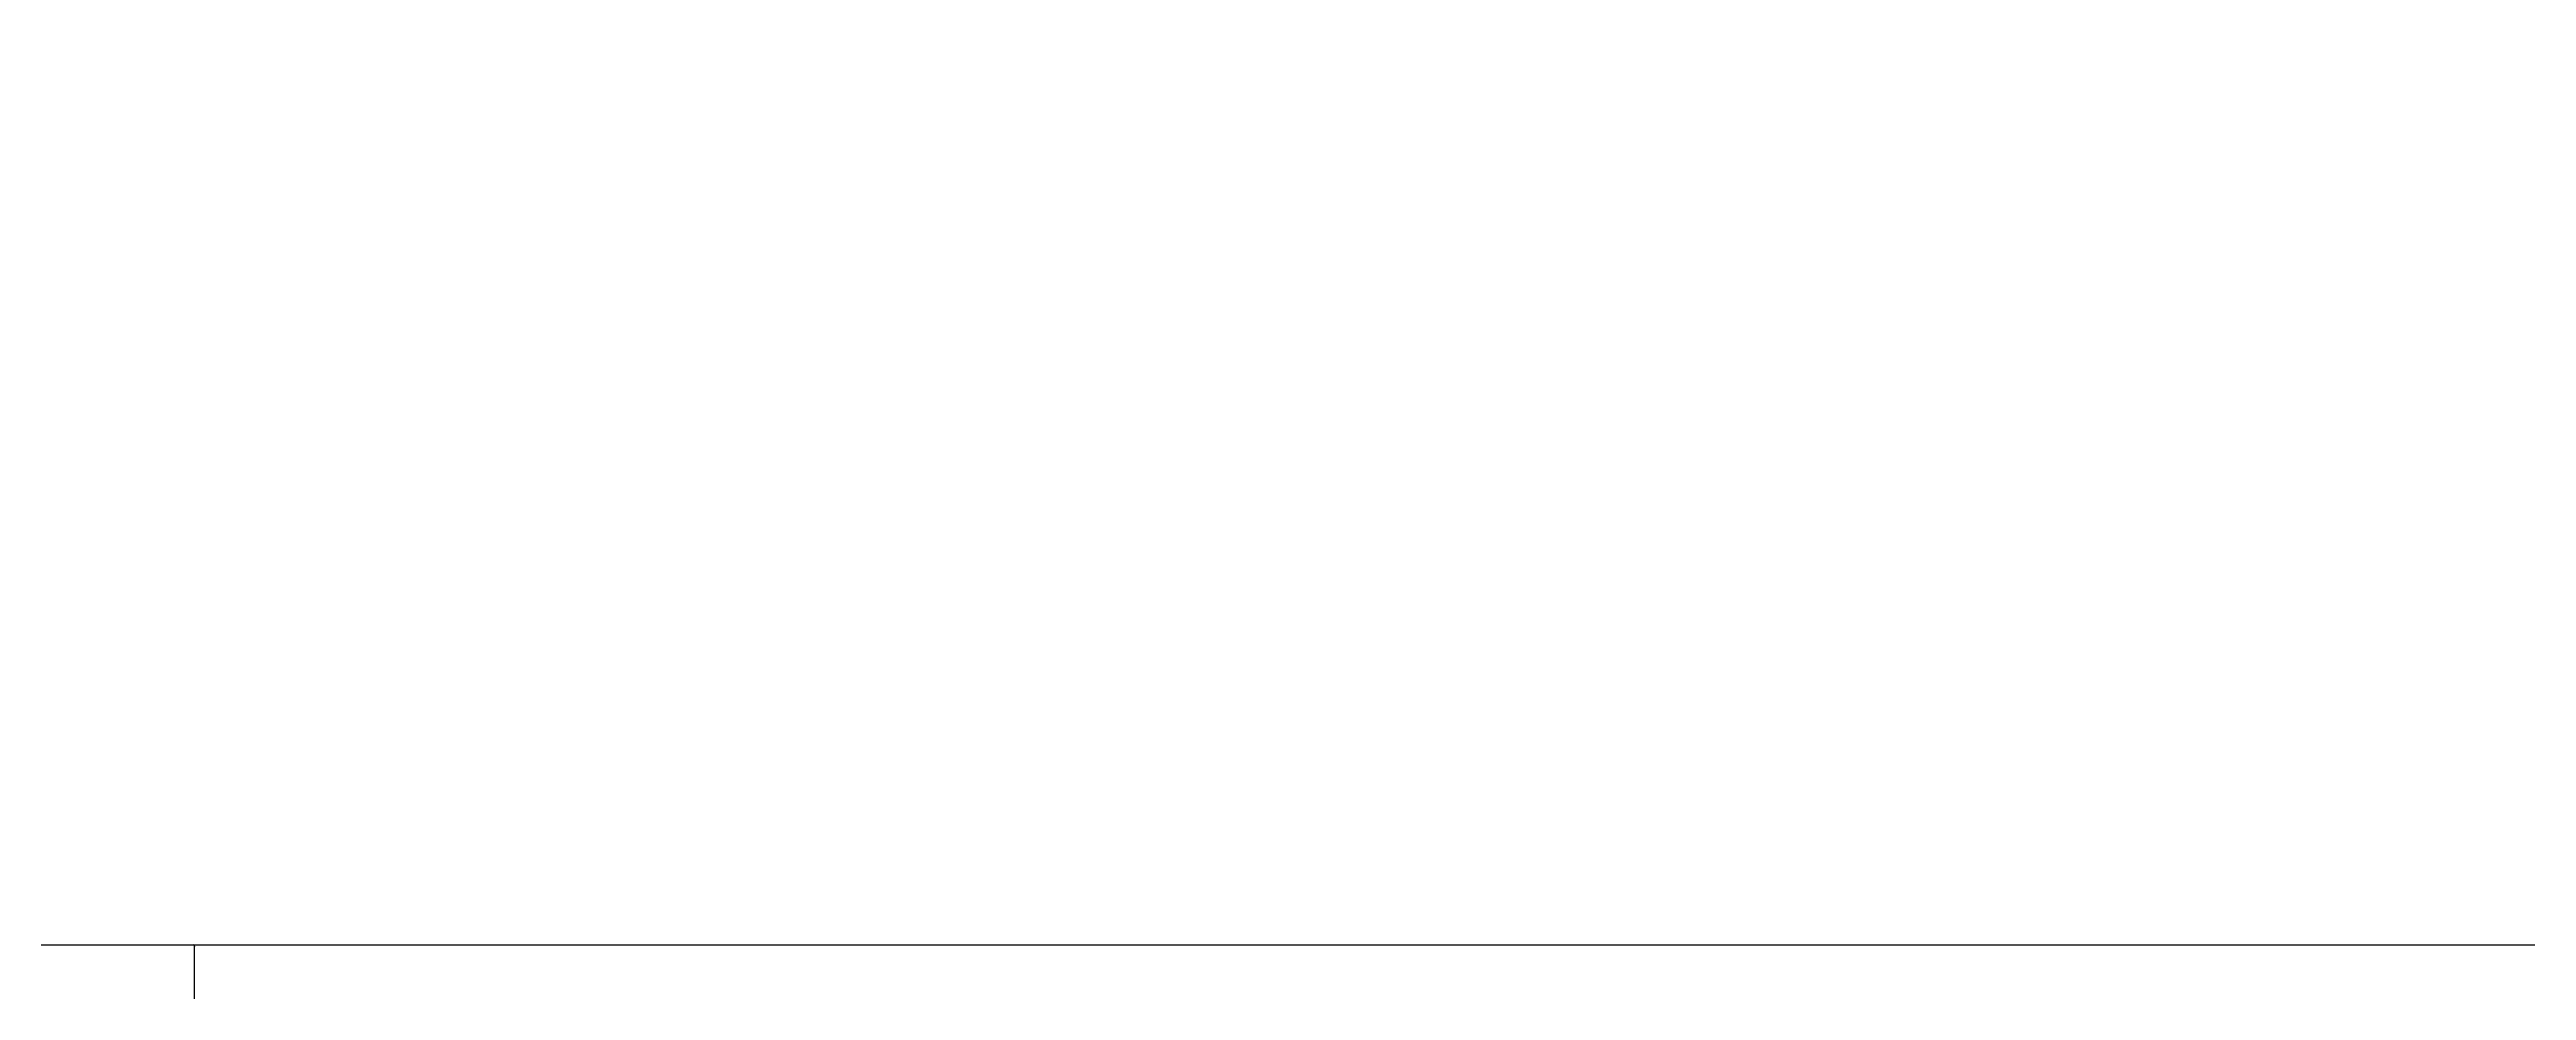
# Model space of a CAD drawing. Extents: x 71 to 2424299, y -14 to 1061502.
# Drawn here: x 1152095 to 1173740, y 478266 to 486487 of the extents above; entities that cross this region are included whole.
import ezdxf

# ---------------------------------------------------------------- set-up
doc = ezdxf.new("R2010")
doc.units = 0
doc.header["$LTSCALE"] = 1000
doc.header["$MEASUREMENT"] = 0
doc.layers.get('0').update_dxf_attribs({"linetype": 'CONTINUOUS'})
doc.layers.get('Defpoints').update_dxf_attribs({"linetype": 'CONTINUOUS'})
doc.layers.add('CDC.08.TEXTBEAM', color=2, linetype='CONTINUOUS')
doc.styles.add('ARIAL', font='arial.ttf', dxfattribs={"width": 0.8})
doc.dimstyles.new('25', dxfattribs={"dimscale": 25, "dimtxt": 2.5, "dimasz": 1, "dimexe": 1, "dimexo": 0, "dimgap": 1, "dimtad": 1, "dimdec": 0, "dimdsep": 46, "dimtxsty": 'ARIAL', "dimblk": 'ARCHTICK', "dimcen": 1, "dimdle": 1, "dimclrd": 256, "dimclre": 256, "dimclrt": 2, "dimadec": 0, "dimazin": 0, "dimtfac": 0.00072, "dimtdec": 0, "dimtix": 1, "dimtmove": 2, "dimatfit": 3, "dimldrblk": 'ARCHTICK', "dimfxl": 1, "dimtolj": 1, "dimarcsym": 0})

# ---------------------------------------------------------------- blocks, each defined once
blk = doc.blocks.new('_ArchTick')
at = {"color": 0, "linetype": 'ByBlock', "const_width": 0.15}
blk.add_lwpolyline([(-0.5, -0.5), (0.5, 0.5)], dxfattribs=at)

msp = doc.modelspace()

# ---------------------------------------------------------------- linework, layer by layer
at = {"layer": 'Defpoints', "color": 1}
msp.add_lwpolyline([(1082950, 502800), (1264360, 502800), (1264360, 478660), (1082950, 478660)], close=True, dxfattribs=at)

# ---------------------------------------------------------------- texts
at = {"layer": 'CDC.08.TEXTBEAM', "color": 2, "insert": (1170995, 482841.25), "char_height": 62.5, "attachment_point": 1, "style": 'ARIAL'}
msp.add_mtext('\\A1;', dxfattribs=at)

# ---------------------------------------------------------------- leaders
at = {"layer": 'Defpoints', "color": 1}
msp.add_leader([(1153360, 478660), (1153360, 465660), (1190140, 465660)], dimstyle='25', override={"dimgap": 1, "dimtad": 0}, dxfattribs=at)

doc.saveas('drawing.dxf')
